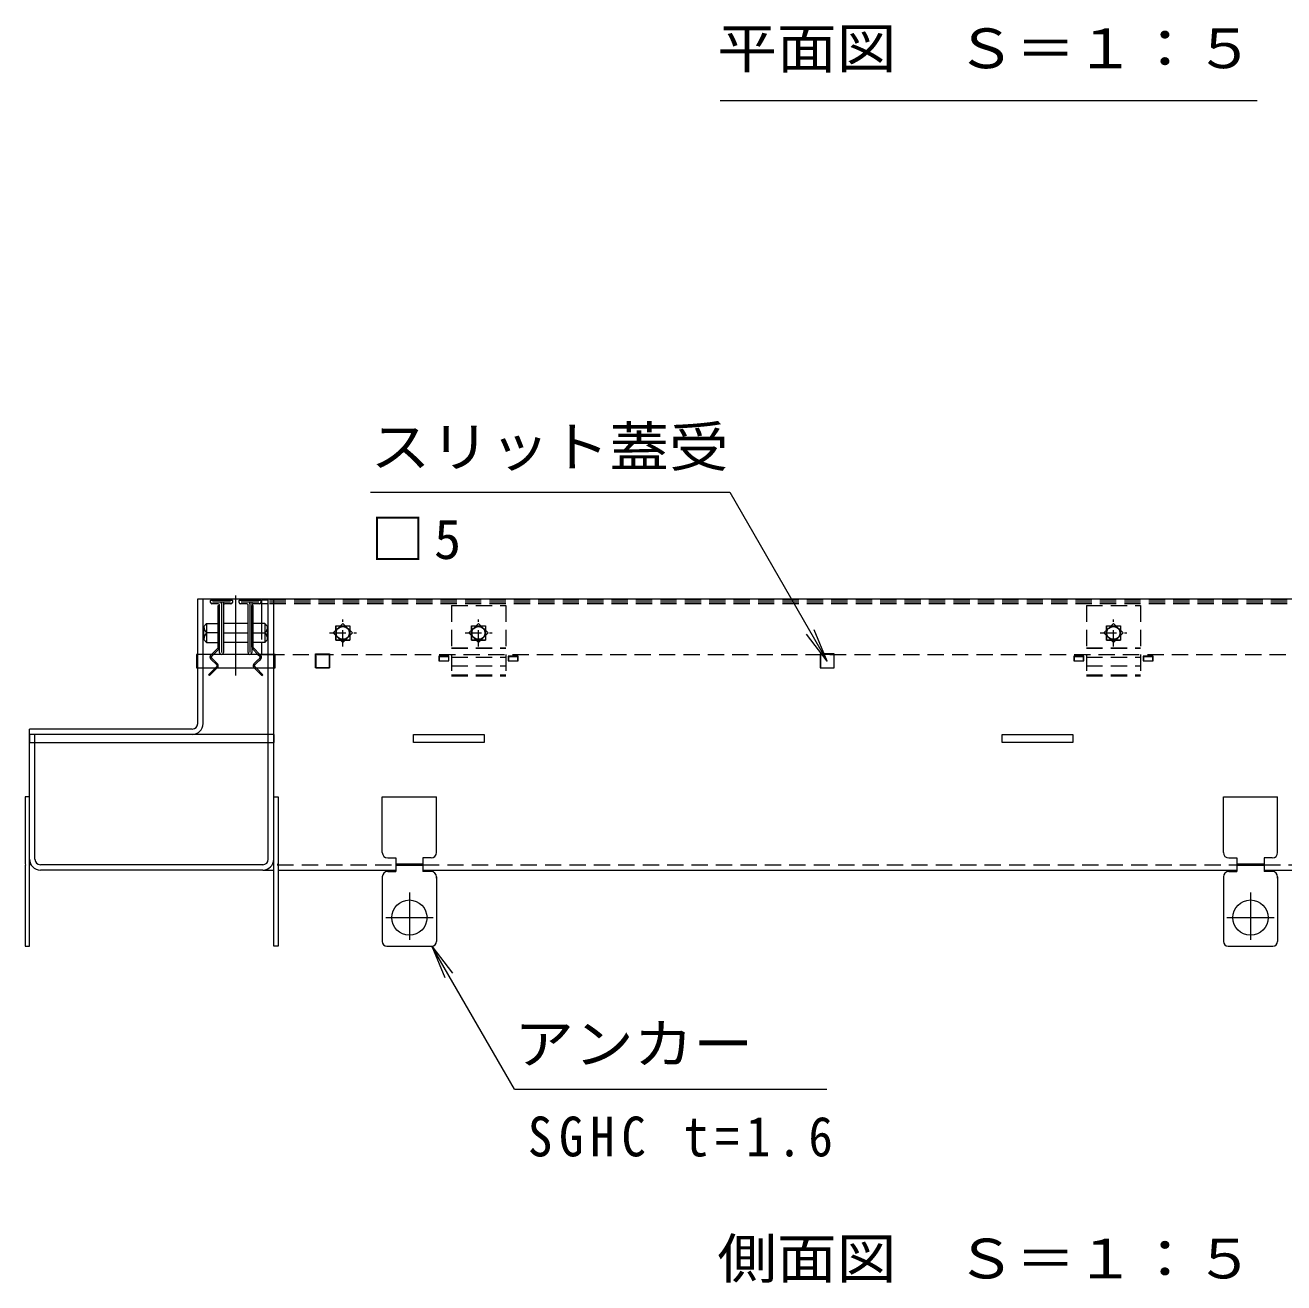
# Model space of a CAD drawing. Units: millimetres at full size, sheet at 1:5; details may follow other scales. Extents: x -1053 to 1942, y -1375 to 1322.
# Drawn here: x -958.2 to -494.3, y -100.4 to 363 of the extents above; entities that cross this region are included whole.
import ezdxf
from ezdxf.enums import TextEntityAlignment as Align

# ---------------------------------------------------------------- set-up
doc = ezdxf.new("R2010")
doc.units = ezdxf.units.MM
doc.header["$LTSCALE"] = 5
for name, pattern in [('CHAIN1', [8, 5, -1, 1, -1]), ('CHAIN2', [12, 9, -1, 1, -1]), ('DASHED1', [1.8, 1.2, -0.6])]:
    doc.linetypes.add(name, pattern=pattern)
for name, color, linetype, lineweight in [('E-2', 3, 'Continuous', 18), ('E-3', 4, 'Continuous', 18), ('E-5', 7, 'Continuous', 18), ('E-7', 134, 'DASHED1', 9), ('E-8', 5, 'Continuous', 9), ('E-9', 2, 'Continuous', 18), ('E-B', 1, 'Continuous', 9)]:
    doc.layers.add(name, color=color, linetype=linetype, lineweight=lineweight)
doc.styles.add('ＭＳ ゴシック', font='')
doc.styles.get('ＭＳ ゴシック').set_extended_font_data('MS Gothic')

msp = doc.modelspace()

# ---------------------------------------------------------------- linework, layer by layer
at = {"layer": 'E-2'}
for p, q in [((-889.839, 150.238), (-889.839, 151.038)), ((-889.739, 151.138), (-881.939, 151.138)), ((-887.039, 149.738), (-889.339, 149.738)), ((-882.539, 150.438), (-889.139, 150.438)), ((-886.539, 131.838), (-886.539, 149.238)), ((-885.839, 150.438), (-885.839, 131.838)), ((-885.139, 150.438), (-885.139, 131.838)), ((-882.339, 149.738), (-884.639, 149.738)), ((-881.839, 151.038), (-881.839, 150.238)), ((-879.339, 150.238), (-879.339, 151.038)), ((-879.239, 151.138), (-871.439, 151.138)), ((-876.539, 149.738), (-878.839, 149.738)), ((-872.039, 150.438), (-878.639, 150.438)), ((-876.039, 131.838), (-876.039, 149.238)), ((-875.339, 150.438), (-875.339, 131.838)), ((-874.639, 150.438), (-874.639, 131.838)), ((-871.839, 149.738), (-874.139, 149.738)), ((-871.339, 151.038), (-871.339, 150.238)), ((-868.589, 151.138), (-871.089, 151.138)), ((-871.089, 151.138), (-871.089, 142.574)), ((-868.589, 149.738), (-871.089, 149.738)), ((-892.339, 141.388), (-891.339, 142.574)), ((-892.339, 136.688), (-892.339, 141.388)), ((-891.339, 142.574), (-891.339, 135.503)), ((-891.339, 142.574), (-887.039, 142.574)), ((-876.039, 142.574), (-885.139, 142.574)), ((-869.839, 142.574), (-874.139, 142.574)), ((-869.839, 142.574), (-869.839, 135.503)), ((-868.839, 141.388), (-869.839, 142.574)), ((-868.839, 136.688), (-868.839, 141.388)), ((-892.339, 136.688), (-891.339, 135.503)), ((-887.039, 139.038), (-891.339, 139.038)), ((-891.339, 135.503), (-887.039, 135.503)), ((-885.139, 139.038), (-876.039, 139.038)), ((-876.039, 135.503), (-885.139, 135.503)), ((-874.639, 139.038), (-869.839, 139.038)), ((-869.839, 135.503), (-874.139, 135.503)), ((-871.089, 135.503), (-871.089, 131.138)), ((-868.839, 136.688), (-869.839, 135.503)), ((-871.089, 131.138), (-868.589, 131.138))]:
    msp.add_line(p, q, dxfattribs=at)
at = {"layer": 'E-2', "color": 4}
for p, q in [((-887.039, 149.138), (-886.539, 149.138)), ((-887.039, 133.706), (-887.039, 149.138)), ((-886.539, 133.81), (-886.539, 149.138)), ((-874.139, 149.138), (-874.639, 149.138)), ((-874.639, 133.81), (-874.639, 149.138)), ((-874.139, 133.706), (-874.139, 149.138)), ((-887.112, 133.529), (-889.503, 131.138)), ((-886.832, 133.103), (-888.796, 131.138)), ((-874.346, 133.103), (-872.382, 131.138)), ((-874.066, 133.529), (-871.675, 131.138)), ((-888.103, 126.138), (-890.588, 123.654)), ((-887.396, 126.138), (-890.234, 123.3)), ((-873.782, 126.138), (-870.944, 123.3)), ((-873.075, 126.138), (-870.59, 123.654)), ((-890.234, 123.3), (-890.588, 123.654)), ((-870.944, 123.3), (-870.59, 123.654))]:
    msp.add_line(p, q, dxfattribs=at)
at = {"layer": 'E-2', "color": 4, "linetype": 'CHAIN2'}
msp.add_line((-880.589, 123.414), (-880.589, 152.847), dxfattribs=at)
at = {"layer": 'E-2', "linetype": 'DASHED1'}
for p, q in [((-457.089, 150.438), (-871.089, 150.438)), ((-457.089, 151.138), (-868.589, 151.138)), ((-457.089, 149.738), (-868.589, 149.738)), ((-841.089, 134.088), (-841.089, 143.988)), ((-791.089, 134.088), (-791.089, 143.988)), ((-557.089, 134.088), (-557.089, 143.988)), ((-871.089, 142.574), (-871.089, 135.503)), ((-844.625, 139.038), (-841.089, 142.574)), ((-843.689, 141.639), (-842.024, 141.639)), ((-843.689, 139.974), (-843.689, 141.639)), ((-841.089, 142.574), (-837.554, 139.038)), ((-840.154, 141.639), (-838.489, 141.639)), ((-838.489, 141.639), (-838.489, 139.974)), ((-794.625, 139.038), (-791.089, 142.574)), ((-793.689, 141.639), (-792.024, 141.639)), ((-793.689, 139.974), (-793.689, 141.639)), ((-791.089, 142.574), (-787.554, 139.038)), ((-790.154, 141.639), (-788.489, 141.639)), ((-788.489, 141.639), (-788.489, 139.974)), ((-560.625, 139.038), (-557.089, 142.574)), ((-559.689, 141.639), (-558.024, 141.639)), ((-559.689, 139.974), (-559.689, 141.639)), ((-557.089, 142.574), (-553.554, 139.038)), ((-556.154, 141.639), (-554.489, 141.639)), ((-554.489, 141.639), (-554.489, 139.974)), ((-846.039, 139.038), (-836.139, 139.038)), ((-841.089, 135.503), (-844.625, 139.038)), ((-843.689, 136.438), (-843.689, 138.103)), ((-842.024, 136.438), (-843.689, 136.438)), ((-837.554, 139.038), (-841.089, 135.503)), ((-838.489, 136.438), (-840.154, 136.438)), ((-838.489, 138.103), (-838.489, 136.438)), ((-796.039, 139.038), (-786.139, 139.038)), ((-791.089, 135.503), (-794.625, 139.038)), ((-793.689, 136.438), (-793.689, 138.103)), ((-792.024, 136.438), (-793.689, 136.438)), ((-787.554, 139.038), (-791.089, 135.503)), ((-788.489, 136.438), (-790.154, 136.438)), ((-788.489, 138.103), (-788.489, 136.438)), ((-562.039, 139.038), (-552.139, 139.038)), ((-557.089, 135.503), (-560.625, 139.038)), ((-559.689, 136.438), (-559.689, 138.103)), ((-558.024, 136.438), (-559.689, 136.438)), ((-553.554, 139.038), (-557.089, 135.503)), ((-554.489, 136.438), (-556.154, 136.438)), ((-554.489, 138.103), (-554.489, 136.438)), ((-868.589, 131.138), (-457.089, 131.138))]:
    msp.add_line(p, q, dxfattribs=at)
at = {"layer": 'E-2', "color": 4, "linetype": 'DASHED1'}
for p, q in [((-801.089, 149.138), (-801.089, 123.298)), ((-801.089, 149.138), (-781.089, 149.138)), ((-781.089, 149.138), (-781.089, 123.298)), ((-567.089, 149.138), (-567.089, 123.298)), ((-567.089, 149.138), (-547.089, 149.138)), ((-547.089, 149.138), (-547.089, 123.298)), ((-843.689, 141.638), (-838.489, 141.638)), ((-843.689, 141.638), (-843.689, 136.438)), ((-838.489, 141.638), (-838.489, 136.438)), ((-793.689, 141.638), (-788.489, 141.638)), ((-793.689, 141.638), (-793.689, 136.438)), ((-788.489, 141.638), (-788.489, 136.438)), ((-559.689, 141.638), (-554.489, 141.638)), ((-559.689, 141.638), (-559.689, 136.438)), ((-554.489, 141.638), (-554.489, 136.438)), ((-843.689, 136.438), (-838.489, 136.438)), ((-793.689, 136.438), (-788.489, 136.438)), ((-559.689, 136.438), (-554.489, 136.438)), ((-889.503, 131.138), (-889.796, 130.845)), ((-888.796, 131.138), (-889.443, 130.492)), ((-872.382, 131.138), (-871.735, 130.492)), ((-871.675, 131.138), (-871.382, 130.845)), ((-801.089, 133.603), (-781.089, 133.603)), ((-801.089, 133.396), (-781.089, 133.396)), ((-801.089, 130.138), (-781.089, 130.138)), ((-567.089, 133.603), (-547.089, 133.603)), ((-567.089, 133.396), (-547.089, 133.396)), ((-567.089, 130.138), (-547.089, 130.138)), ((-887.48, 127.115), (-889.796, 129.431)), ((-887.303, 127.645), (-889.443, 129.785)), ((-887.48, 126.762), (-888.103, 126.138)), ((-887.303, 126.231), (-887.396, 126.138)), ((-873.875, 127.645), (-872.782, 128.738)), ((-873.875, 126.231), (-873.782, 126.138)), ((-873.698, 127.115), (-872.075, 128.738)), ((-873.698, 126.762), (-873.075, 126.138)), ((-872.782, 128.738), (-871.735, 129.785)), ((-872.075, 128.738), (-871.382, 129.431)), ((-801.089, 126.938), (-781.089, 126.938)), ((-567.089, 126.938), (-547.089, 126.938)), ((-801.089, 123.652), (-781.089, 123.652)), ((-801.089, 123.298), (-781.089, 123.298)), ((-567.089, 123.652), (-547.089, 123.652)), ((-567.089, 123.298), (-547.089, 123.298))]:
    msp.add_line(p, q, dxfattribs=at)
at = {"layer": 'E-2', "linetype": 'DASHED1'}
for centre in [(-841.089, 139.038), (-791.089, 139.038), (-557.089, 139.038)]:
    msp.add_circle(centre, 2.35, dxfattribs=at)
at = {"layer": 'E-2'}
for centre, radius, start, end in [((-889.739, 151.038), 0.1, 90, 180), ((-889.339, 150.238), 0.5, 180, 270), ((-887.039, 149.238), 0.5, 0, 90), ((-886.539, 149.738), 0.7, 0, 90.00002), ((-884.639, 149.238), 0.5, 90, 180), ((-882.339, 150.238), 0.5, 270, 0), ((-881.939, 151.038), 0.1, 0, 90), ((-879.239, 151.038), 0.1, 90, 180), ((-878.839, 150.238), 0.5, 180, 270), ((-876.539, 149.238), 0.5, 0, 90), ((-876.039, 149.738), 0.7, 0, 90.00002), ((-874.139, 149.238), 0.5, 90, 180), ((-871.839, 150.238), 0.5, 270, 0), ((-871.439, 151.038), 0.1, 0, 90), ((-888.953, 141.441), 3.386, 180.89706, 225.20555), ((-872.225, 141.441), 3.386, 314.79445, 359.10294), ((-888.953, 136.635), 3.386, 134.79445, 179.10294), ((-872.225, 136.635), 3.386, 0.89706, 45.20555), ((-885.839, 131.838), 0.7, 180, 0.00002), ((-875.339, 131.838), 0.7, 180, 0.00002)]:
    msp.add_arc(centre, radius, start, end, dxfattribs=at)
at = {"layer": 'E-2', "linetype": 'DASHED1'}
for centre, start, end in [((-841.089, 139.038), 146.36488, 213.63512), ((-841.089, 139.038), 56.36488, 123.63512), ((-841.089, 139.038), 326.36488, 33.63512), ((-791.089, 139.038), 146.36488, 213.63512), ((-791.089, 139.038), 56.36488, 123.63512), ((-791.089, 139.038), 326.36488, 33.63512), ((-557.089, 139.038), 146.36488, 213.63512), ((-557.089, 139.038), 56.36488, 123.63512), ((-557.089, 139.038), 326.36488, 33.63512), ((-841.089, 139.038), 236.36488, 303.63512), ((-791.089, 139.038), 236.36488, 303.63512), ((-557.089, 139.038), 236.36488, 303.63512)]:
    msp.add_arc(centre, 2.55, start, end, dxfattribs=at)
at = {"layer": 'E-2', "color": 4, "linetype": 'DASHED1'}
for centre, radius, start, end in [((-889.089, 130.138), 1, 135, 225), ((-889.089, 130.138), 0.5, 135, 225), ((-872.089, 130.138), 0.5, 315, 45), ((-872.089, 130.138), 1, 315, 45), ((-887.657, 126.938), 0.25, 315, 45), ((-888.01, 126.938), 1, 315, 45), ((-873.168, 126.938), 1, 135, 225), ((-873.521, 126.938), 0.25, 135, 225)]:
    msp.add_arc(centre, radius, start, end, dxfattribs=at)
at = {"layer": 'E-2', "color": 4}
for centre, radius, start, end in [((-887.289, 133.706), 0.25, 315, 0), ((-887.539, 133.81), 1, 315, 0), ((-873.639, 133.81), 1, 180, 225), ((-873.889, 133.706), 0.25, 180, 225)]:
    msp.add_arc(centre, radius, start, end, dxfattribs=at)
at = {"layer": 'E-3'}
for p, q in [((-894.589, 151.638), (-456.589, 151.638)), ((-894.589, 105.638), (-894.589, 151.638)), ((-892.589, 105.638), (-892.589, 151.638)), ((-868.589, 55.638), (-868.589, 151.638)), ((-866.589, 55.638), (-866.589, 151.638)), ((-805.689, 130.438), (-805.689, 128.738)), ((-801.989, 130.438), (-805.689, 130.438)), ((-801.989, 128.738), (-801.989, 130.438)), ((-780.189, 130.438), (-780.189, 128.738)), ((-776.489, 130.438), (-780.189, 130.438)), ((-776.489, 128.738), (-776.489, 130.438)), ((-571.689, 130.438), (-571.689, 128.738)), ((-567.989, 130.438), (-571.689, 130.438)), ((-567.989, 128.738), (-567.989, 130.438)), ((-546.189, 130.438), (-546.189, 128.738)), ((-542.489, 130.438), (-546.189, 130.438)), ((-542.489, 128.738), (-542.489, 130.438)), ((-805.689, 128.738), (-801.989, 128.738)), ((-780.189, 128.738), (-776.489, 128.738)), ((-571.689, 128.738), (-567.989, 128.738)), ((-546.189, 128.738), (-542.489, 128.738)), ((-896.589, 103.638), (-956.589, 103.638)), ((-956.589, 55.638), (-956.589, 103.638)), ((-896.589, 101.638), (-956.589, 101.638)), ((-954.589, 55.638), (-954.589, 101.638)), ((-870.589, 53.638), (-952.589, 53.638)), ((-870.589, 51.638), (-952.589, 51.638)), ((-870.589, 51.638), (-866.589, 51.638)), ((-864.989, 51.638), (-821.589, 51.638)), ((-811.589, 51.638), (-511.589, 51.638)), ((-501.589, 51.638), (-456.589, 51.638))]:
    msp.add_line(p, q, dxfattribs=at)
at = {"layer": 'E-3', "linetype": 'DASHED1'}
for p, q in [((-956.053, 53.638), (-956.589, 53.638)), ((-865.239, 53.638), (-821.589, 53.638)), ((-811.589, 53.638), (-511.589, 53.638)), ((-501.589, 53.638), (-456.589, 53.638))]:
    msp.add_line(p, q, dxfattribs=at)
at = {"layer": 'E-3'}
for points in [[(-846.014, 126.138), (-851.164, 126.138), (-851.164, 131.288), (-846.014, 131.288)], [(-665.164, 126.138), (-660.014, 126.138), (-660.014, 131.288), (-665.164, 131.288)]]:
    msp.add_lwpolyline(points, close=True, dxfattribs=at)
for centre, radius, start, end in [((-896.589, 105.638), 2, 270, 0), ((-896.589, 105.638), 4, 270, 0), ((-952.589, 55.638), 4, 180, 270), ((-952.589, 55.638), 2, 180, 270), ((-870.589, 55.638), 2, 270, 0), ((-870.589, 55.638), 4, 270, 0)]:
    msp.add_arc(centre, radius, start, end, dxfattribs=at)
at = {"layer": 'E-5'}
for p, q in [((-702.105, 335.239), (-504.105, 335.239)), ((-830.88, 190.901), (-698.536, 190.901)), ((-698.536, 190.901), (-662.589, 128.638)), ((-662.589, 128.638), (-667.373, 140.187)), ((-662.589, 128.638), (-670.199, 138.555)), ((-808.339, 23.638), (-803.556, 12.09)), ((-777.909, -29.068), (-662.729, -29.068))]:
    msp.add_line(p, q, dxfattribs=at)
msp.add_lwpolyline([(-777.909, -29.068), (-808.339, 23.638), (-800.73, 13.721)], dxfattribs=at)
at = {"layer": 'E-7'}
for p, q in [((-956.589, 101.638), (-956.589, 98.638)), ((-954.589, 101.638), (-956.589, 101.638)), ((-956.589, 98.638), (-954.589, 98.638)), ((-866.589, 101.638), (-868.589, 101.638)), ((-868.589, 98.638), (-866.589, 98.638)), ((-866.589, 101.638), (-866.589, 98.638))]:
    msp.add_line(p, q, dxfattribs=at)
at = {"layer": 'E-7', "linetype": 'Continuous'}
for p, q in [((-868.589, 101.638), (-954.589, 101.638)), ((-954.589, 98.638), (-868.589, 98.638))]:
    msp.add_line(p, q, dxfattribs=at)
for points in [[(-815.089, 101.638), (-789.089, 101.638), (-789.089, 98.638), (-815.089, 98.638)], [(-598.089, 101.638), (-572.089, 101.638), (-572.089, 98.638), (-598.089, 98.638)]]:
    msp.add_lwpolyline(points, close=True, dxfattribs=at)
at = {"layer": 'E-8'}
for points in [[(-805.589, 128.738), (-802.089, 128.738), (-802.089, 130.238), (-805.589, 130.238)], [(-780.089, 128.738), (-776.589, 128.738), (-776.589, 130.238), (-780.089, 130.238)], [(-571.589, 128.738), (-568.089, 128.738), (-568.089, 130.238), (-571.589, 130.238)], [(-546.089, 128.738), (-542.589, 128.738), (-542.589, 130.238), (-546.089, 130.238)]]:
    msp.add_lwpolyline(points, close=True, dxfattribs=at)
at = {"layer": 'E-9'}
for p, q in [((-894.589, 131.138), (-895.089, 131.138)), ((-895.089, 131.138), (-895.089, 126.138)), ((-868.589, 131.138), (-892.589, 131.138)), ((-866.089, 131.138), (-866.589, 131.138)), ((-895.089, 126.138), (-894.589, 126.138)), ((-892.589, 126.138), (-868.589, 126.138))]:
    msp.add_line(p, q, dxfattribs=at)
at = {"layer": 'E-9', "linetype": 'DASHED1'}
for p, q in [((-892.589, 131.138), (-894.589, 131.138)), ((-866.589, 131.138), (-868.589, 131.138)), ((-894.589, 126.138), (-892.589, 126.138)), ((-868.589, 126.138), (-866.589, 126.138))]:
    msp.add_line(p, q, dxfattribs=at)
at = {"layer": 'E-9'}
msp.add_lwpolyline([(-866.589, 126.138), (-866.089, 126.138), (-866.089, 131.138)], dxfattribs=at)
for points in [[(-851.089, 126.138), (-846.089, 126.138), (-846.089, 131.138), (-851.089, 131.138)], [(-665.089, 126.138), (-660.089, 126.138), (-660.089, 131.138), (-665.089, 131.138)]]:
    msp.add_lwpolyline(points, close=True, dxfattribs=at)
at = {"layer": 'E-B'}
for p, q in [((-958.189, 78.638), (-958.189, 53.888)), ((-956.589, 78.638), (-958.189, 78.638)), ((-956.589, 23.638), (-956.589, 78.638)), ((-866.589, 78.638), (-864.989, 78.638)), ((-866.589, 23.638), (-866.589, 78.638)), ((-864.989, 78.638), (-864.989, 53.888)), ((-826.589, 78.638), (-806.589, 78.638)), ((-826.589, 58.138), (-826.589, 78.638)), ((-806.589, 58.138), (-806.589, 78.638)), ((-516.589, 78.638), (-496.589, 78.638)), ((-516.589, 58.138), (-516.589, 78.638)), ((-496.589, 58.138), (-496.589, 78.638)), ((-824.589, 56.138), (-821.589, 56.138)), ((-821.589, 56.138), (-821.589, 51.138)), ((-514.589, 56.138), (-511.589, 56.138)), ((-511.589, 56.138), (-511.589, 51.138)), ((-958.189, 53.388), (-958.189, 23.638)), ((-864.989, 53.388), (-864.989, 23.638)), ((-824.589, 51.138), (-821.589, 51.138)), ((-811.589, 53.888), (-821.589, 53.888)), ((-811.589, 53.388), (-821.589, 53.388)), ((-808.589, 51.138), (-811.589, 51.138)), ((-514.589, 51.138), (-511.589, 51.138)), ((-501.589, 53.888), (-511.589, 53.888)), ((-501.589, 53.388), (-511.589, 53.388)), ((-498.589, 51.138), (-501.589, 51.138)), ((-826.589, 49.138), (-826.589, 25.388)), ((-806.589, 49.138), (-806.589, 25.388)), ((-516.589, 49.138), (-516.589, 25.388)), ((-496.589, 49.138), (-496.589, 25.388)), ((-958.189, 23.638), (-956.589, 23.638)), ((-864.989, 23.638), (-866.589, 23.638)), ((-824.839, 23.638), (-808.339, 23.638)), ((-514.839, 23.638), (-498.339, 23.638))]:
    msp.add_line(p, q, dxfattribs=at)
at = {"layer": 'E-B', "linetype": 'DASHED1'}
for p, q in [((-826.589, 49.138), (-826.589, 48.638)), ((-806.589, 48.638), (-806.589, 49.138)), ((-516.589, 49.138), (-516.589, 48.638)), ((-496.589, 48.638), (-496.589, 49.138))]:
    msp.add_line(p, q, dxfattribs=at)
at = {"layer": 'E-B', "linetype": 'CHAIN1'}
for p, q in [((-816.589, 43.451), (-816.589, 25.978)), ((-506.589, 43.451), (-506.589, 25.978)), ((-825.326, 34.138), (-807.853, 34.138)), ((-515.326, 34.138), (-497.853, 34.138))]:
    msp.add_line(p, q, dxfattribs=at)
at = {"layer": 'E-B'}
for points in [[(-808.589, 56.138), (-811.589, 56.138), (-811.589, 51.138)], [(-498.589, 56.138), (-501.589, 56.138), (-501.589, 51.138)]]:
    msp.add_lwpolyline(points, dxfattribs=at)
for centre in [(-816.589, 34.138), (-506.589, 34.138)]:
    msp.add_circle(centre, 6.5, dxfattribs=at)
for centre, radius, start, end in [((-824.589, 58.138), 2, 180, 270), ((-808.589, 58.138), 2, 270, 0), ((-514.589, 58.138), 2, 180, 270), ((-498.589, 58.138), 2, 270, 0), ((-958.189, 53.638), 0.25, 270, 90), ((-864.989, 53.638), 0.25, 90, 270), ((-824.589, 49.138), 2, 90, 180), ((-808.589, 49.138), 2, 0, 90), ((-514.589, 49.138), 2, 90, 180), ((-498.589, 49.138), 2, 0, 90), ((-824.839, 25.388), 1.75, 180, 270), ((-808.339, 25.388), 1.75, 270, 0), ((-514.839, 25.388), 1.75, 180, 270), ((-498.339, 25.388), 1.75, 270, 0)]:
    msp.add_arc(centre, radius, start, end, dxfattribs=at)

# ---------------------------------------------------------------- texts
at = {"layer": 'E-5', "color": 2, "style": 'ＭＳ ゴシック', "width": 1.1}
for s, p in [('平面図\u3000Ｓ＝１：５', (-703.105, 342.739)), ('スリット蓋受', (-830.88, 195.901)), ('アンカー', (-777.909, -24.068)), ('側面図\u3000Ｓ＝１：５', (-703.105, -103.205))]:
    msp.add_text(s, height=14.66, dxfattribs=at).set_placement(p, align=Align.BOTTOM_LEFT)
at = {"layer": 'E-5', "color": 2, "char_height": 14.66, "attachment_point": 7, "style": 'ＭＳ ゴシック'}
for s, insert in [('\\T1.17;□5', (-830.88, 165.901)), ('\\T1.28;\\W0.9;SGHC\\~t=1.6', (-772.909, -54.068))]:
    msp.add_mtext(s, dxfattribs=dict(at, insert=insert))

doc.saveas('drawing.dxf')
